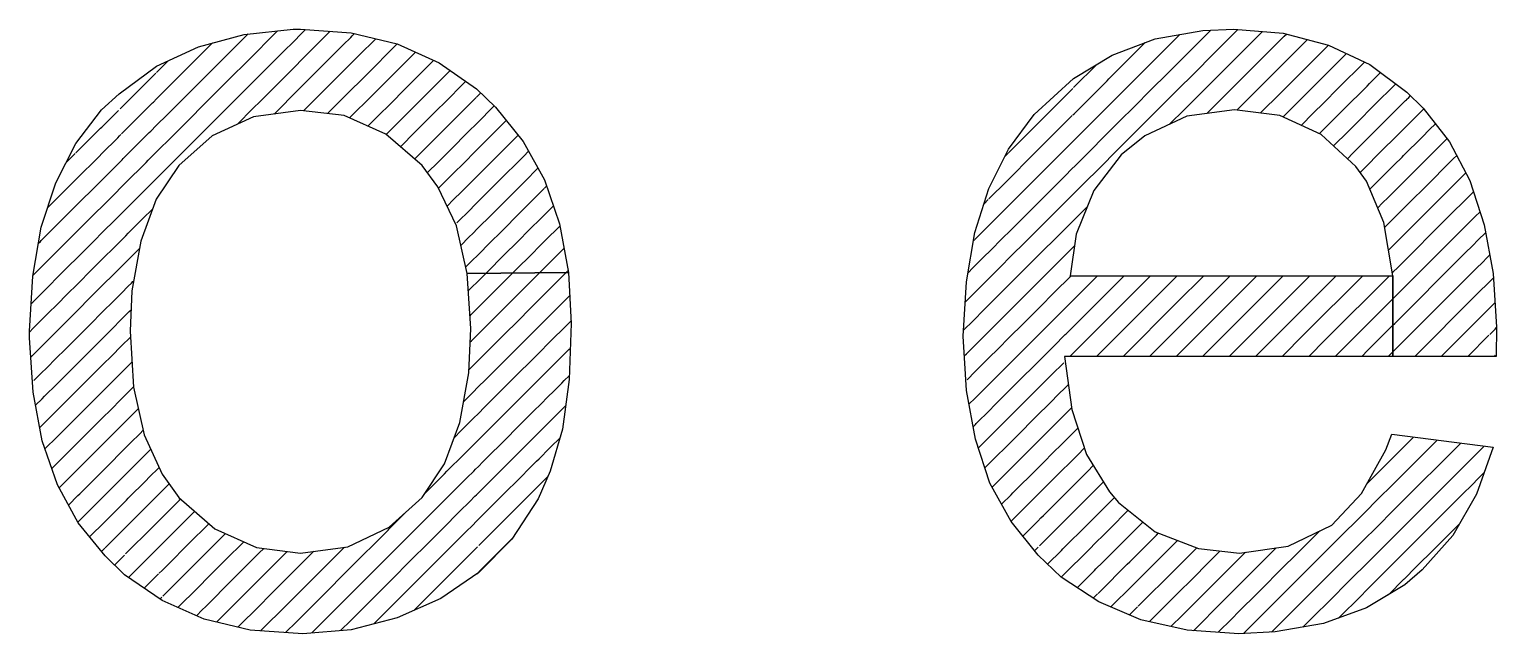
# Model space of a CAD drawing. Header units: metres. Extents: x 0 to 7795, y 0 to 4205.
# Drawn here: x 7300.99 to 7320.55, y 682.16 to 690.22 of the extents above; entities that cross this region are included whole.
import ezdxf

# ---------------------------------------------------------------- set-up
doc = ezdxf.new("R2010")
doc.units = ezdxf.units.M
doc.layers.add('MTH-CARIMBO-TXT1', color=1, linetype='Continuous')

msp = doc.modelspace()

# ---------------------------------------------------------------- linework, layer by layer
at = {"layer": 'MTH-CARIMBO-TXT1', "linetype": 'Continuous'}
for p, q in [((7303.262306, 689.871782), (7303.430376, 690.039853)), ((7303.308673, 689.564597), (7303.827569, 690.083492)), ((7303.827569, 690.083492), (7303.85468, 690.110603)), ((7303.85468, 690.110603), (7303.9033, 690.159224)), ((7303.891329, 689.793699), (7304.297132, 690.199502)), ((7304.369268, 689.918085), (7304.520703, 690.069519)), ((7304.520703, 690.069519), (7304.604244, 690.153061)), ((7304.604244, 690.153061), (7304.667917, 690.216733)), ((7304.604244, 689.799508), (7304.999373, 690.194636)), ((7305.170409, 690.012119), (7305.271516, 690.113226)), ((7305.271516, 690.113226), (7305.291372, 690.133082)), ((7305.291372, 690.133082), (7305.323105, 690.164815)), ((7305.381579, 689.869736), (7305.607334, 690.095491)), ((7315.444644, 689.625358), (7315.862517, 690.043231)), ((7316.075061, 689.902222), (7316.324577, 690.151738)), ((7316.177118, 689.650726), (7316.608844, 690.082452)), ((7316.608844, 690.082452), (7316.660597, 690.134205)), ((7316.660597, 690.134205), (7316.736209, 690.209816)), ((7316.760592, 689.880646), (7317.043562, 690.163617)), ((7317.043562, 690.163617), (7317.096668, 690.216722)), ((7317.046001, 689.812501), (7317.42417, 690.190671)), ((7317.604655, 690.017602), (7317.69825, 690.111198)), ((7317.69825, 690.111198), (7317.715654, 690.128602)), ((7317.715654, 690.128602), (7317.744383, 690.15733)), ((7317.812207, 689.871601), (7318.025146, 690.08454)), ((7303.21779, 689.827267), (7303.262306, 689.871782)), ((7303.927978, 689.476794), (7304.369268, 689.918085)), ((7304.604244, 689.445954), (7305.170409, 690.012119)), ((7305.24032, 689.728477), (7305.381579, 689.869736)), ((7305.471786, 689.606389), (7305.888813, 690.023416)), ((7305.95045, 689.7315), (7306.134497, 689.915547)), ((7315.963991, 689.791152), (7316.075061, 689.902222)), ((7316.526158, 689.646213), (7316.760592, 689.880646)), ((7317.048439, 689.461386), (7317.604655, 690.017602)), ((7317.683205, 689.742599), (7317.812207, 689.871601)), ((7317.90876, 689.6146), (7318.305909, 690.01175)), ((7318.370902, 689.723189), (7318.54591, 689.898198)), ((7302.196891, 689.159921), (7302.674305, 689.637335)), ((7302.683901, 689.646931), (7302.699106, 689.662136)), ((7302.699106, 689.662136), (7302.835426, 689.798456)), ((7302.764277, 689.373754), (7303.21779, 689.827267)), ((7303.665048, 689.567418), (7303.891329, 689.793699)), ((7304.073947, 689.26921), (7304.549793, 689.745056)), ((7304.549793, 689.745056), (7304.604244, 689.799508)), ((7304.644866, 689.133022), (7305.24032, 689.728477)), ((7305.838664, 689.619714), (7305.95045, 689.7315)), ((7306.011175, 689.438671), (7306.377768, 689.805264)), ((7306.473533, 689.547476), (7306.597322, 689.671265)), ((7314.908678, 689.442946), (7315.220253, 689.75452)), ((7315.473803, 689.300964), (7315.884623, 689.711784)), ((7315.884623, 689.711784), (7315.963991, 689.791152)), ((7315.920371, 689.393978), (7316.177118, 689.650726)), ((7316.279175, 689.399229), (7316.526158, 689.646213)), ((7316.860587, 689.627088), (7317.046001, 689.812501)), ((7317.081923, 689.141317), (7317.683205, 689.742599)), ((7318.274447, 689.626734), (7318.370902, 689.723189)), ((7318.43603, 689.434764), (7318.785938, 689.784671)), ((7318.878652, 689.523833), (7319.000079, 689.64526)), ((7303.147879, 689.403802), (7303.308673, 689.564597)), ((7303.355041, 689.257411), (7303.665048, 689.567418)), ((7303.502528, 689.051344), (7303.927978, 689.476794)), ((7304.578882, 689.420592), (7304.604244, 689.445954)), ((7305.209124, 689.343727), (7305.471786, 689.606389)), ((7305.561993, 689.343043), (7305.838664, 689.619714)), ((7306.0719, 689.145843), (7306.400665, 689.474608)), ((7306.400665, 689.474608), (7306.447261, 689.521204)), ((7306.447261, 689.521204), (7306.473533, 689.547476)), ((7306.507571, 689.227961), (7306.806951, 689.527341)), ((7314.914924, 689.095639), (7315.353343, 689.534057)), ((7315.353343, 689.534057), (7315.378636, 689.55935)), ((7315.378636, 689.55935), (7315.444644, 689.625358)), ((7316.443472, 689.209973), (7316.860587, 689.627088)), ((7316.960582, 689.373529), (7317.048439, 689.461386)), ((7317.66816, 689.374001), (7317.90876, 689.6146)), ((7318.005312, 689.3576), (7318.274447, 689.626734)), ((7318.501159, 689.146339), (7318.819312, 689.464493)), ((7318.819312, 689.464493), (7318.85125, 689.496431)), ((7318.85125, 689.496431), (7318.878652, 689.523833)), ((7318.907443, 689.19907), (7319.202988, 689.494615)), ((7302.63073, 689.240207), (7302.641436, 689.250913)), ((7302.641436, 689.250913), (7302.682403, 689.29188)), ((7302.682403, 689.29188), (7302.764277, 689.373754)), ((7302.829448, 689.085371), (7303.147879, 689.403802)), ((7303.077967, 688.980337), (7303.355041, 689.257411)), ((7303.964626, 689.15989), (7304.073947, 689.26921)), ((7304.249551, 689.091261), (7304.578882, 689.420592)), ((7304.961844, 689.096447), (7305.209124, 689.343727)), ((7305.257824, 689.038874), (7305.561993, 689.343043)), ((7305.788515, 689.216011), (7306.011175, 689.438671)), ((7306.541609, 688.908445), (7306.930765, 689.297601)), ((7306.930765, 689.297601), (7306.943991, 689.310827)), ((7306.950599, 689.317436), (7307.006996, 689.373832)), ((7314.385029, 688.919296), (7314.896693, 689.430961)), ((7315.322812, 689.149973), (7315.473803, 689.300964)), ((7315.736905, 689.210513), (7315.920371, 689.393978)), ((7315.87675, 688.996805), (7316.279175, 689.399229)), ((7316.684902, 689.09785), (7316.960582, 689.373529)), ((7317.396624, 689.102465), (7317.66816, 689.374001)), ((7317.698536, 689.050823), (7318.005312, 689.3576)), ((7318.24318, 689.241914), (7318.43603, 689.434764)), ((7318.936234, 688.874308), (7319.331463, 689.269537)), ((7319.331463, 689.269537), (7319.343849, 689.281923)), ((7319.346362, 689.284435), (7319.375466, 689.31354)), ((7319.375466, 689.31354), (7319.39891, 689.336984)), ((7301.953823, 688.916854), (7302.176976, 689.140006)), ((7302.218576, 688.828052), (7302.63073, 689.240207)), ((7302.680905, 688.936828), (7302.829448, 689.085371)), ((7303.401409, 688.950225), (7303.502528, 689.051344)), ((7303.761303, 688.956566), (7303.964626, 689.15989)), ((7305.502338, 688.929834), (7305.6522, 689.079696)), ((7305.6522, 689.079696), (7305.788515, 689.216011)), ((7305.745279, 688.819222), (7306.0719, 689.145843)), ((7306.132625, 688.853014), (7306.331341, 689.051731)), ((7306.331341, 689.051731), (7306.444032, 689.164422)), ((7306.444032, 689.164422), (7306.507571, 689.227961)), ((7306.952229, 688.965511), (7307.186411, 689.199694)), ((7314.868427, 689.049141), (7314.890631, 689.071346)), ((7314.898249, 689.078963), (7314.914924, 689.095639)), ((7314.921171, 688.748332), (7315.264954, 689.092116)), ((7315.264954, 689.092116), (7315.322812, 689.149973)), ((7315.502962, 688.976569), (7315.736905, 689.210513)), ((7316.192274, 688.958775), (7316.381231, 689.147732)), ((7316.381231, 689.147732), (7316.443472, 689.209973)), ((7317.940785, 688.939519), (7318.101865, 689.100599)), ((7318.101865, 689.100599), (7318.24318, 689.241914)), ((7318.211913, 688.857094), (7318.501159, 689.146339)), ((7318.566287, 688.857914), (7318.763014, 689.054641)), ((7318.763014, 689.054641), (7318.840749, 689.132376)), ((7318.840749, 689.132376), (7318.907443, 689.19907)), ((7319.464555, 689.049076), (7319.571653, 689.156173)), ((7301.609181, 688.572212), (7301.9382, 688.90123)), ((7301.9382, 688.90123), (7301.953823, 688.916854)), ((7302.587155, 688.843078), (7302.606579, 688.862502)), ((7302.606579, 688.862502), (7302.680905, 688.936828)), ((7302.894619, 688.796989), (7303.077967, 688.980337)), ((7303.008055, 688.556872), (7303.401409, 688.950225)), ((7306.440804, 688.80764), (7306.541609, 688.908445)), ((7306.575647, 688.588929), (7306.869865, 688.883148)), ((7306.869865, 688.883148), (7306.924789, 688.938071)), ((7306.924789, 688.938071), (7306.938941, 688.952224)), ((7306.938941, 688.952224), (7306.952229, 688.965511)), ((7307.192154, 688.851883), (7307.215644, 688.875373)), ((7307.215644, 688.875373), (7307.346063, 689.005793)), ((7314.040252, 688.57452), (7314.373535, 688.907802)), ((7314.373535, 688.907802), (7314.385029, 688.919296)), ((7314.388146, 688.56886), (7314.868427, 689.049141)), ((7315.266987, 688.740595), (7315.502962, 688.976569)), ((7315.589187, 688.709242), (7315.87675, 688.996805)), ((7318.198418, 688.843598), (7318.211913, 688.857094)), ((7318.373368, 688.664995), (7318.566287, 688.857914)), ((7318.830247, 688.768321), (7318.936234, 688.874308)), ((7319.255965, 688.840485), (7319.314678, 688.899198)), ((7319.314678, 688.899198), (7319.326588, 688.911108)), ((7319.326588, 688.911108), (7319.464555, 689.049076)), ((7319.553644, 688.784611), (7319.651866, 688.882833)), ((7319.651866, 688.882833), (7319.730089, 688.961056)), ((7301.956468, 688.565945), (7302.165927, 688.775404)), ((7302.165927, 688.775404), (7302.190242, 688.799718)), ((7302.190242, 688.799718), (7302.209313, 688.81879)), ((7302.24026, 688.496184), (7302.587155, 688.843078)), ((7302.679407, 688.581777), (7302.894619, 688.796989)), ((7305.935205, 688.655594), (7306.132625, 688.853014)), ((7306.262017, 688.628853), (7306.440804, 688.80764)), ((7306.953858, 688.613587), (7307.192154, 688.851883)), ((7307.22846, 688.534636), (7307.503555, 688.809731)), ((7314.391263, 688.218424), (7314.840161, 688.667322)), ((7314.840161, 688.667322), (7314.878846, 688.706007)), ((7314.878846, 688.706007), (7314.892118, 688.719279)), ((7314.892118, 688.719279), (7314.921171, 688.748332)), ((7315.176566, 688.650174), (7315.266987, 688.740595)), ((7315.532121, 688.652175), (7315.589187, 688.709242)), ((7318.183035, 688.828215), (7318.198418, 688.843598)), ((7318.706716, 688.64479), (7318.830247, 688.768321)), ((7318.965025, 688.549546), (7319.255965, 688.840485)), ((7319.306814, 688.537781), (7319.553644, 688.784611)), ((7319.732079, 688.609492), (7319.885388, 688.762802)), ((7301.475609, 688.438639), (7301.601257, 688.564287)), ((7301.611258, 688.220735), (7301.916834, 688.526311)), ((7301.916834, 688.526311), (7301.956468, 688.565945)), ((7302.19431, 688.450234), (7302.225239, 688.481162)), ((7302.225239, 688.481162), (7302.24026, 688.496184)), ((7302.54358, 688.44595), (7302.571721, 688.474091)), ((7302.571721, 688.474091), (7302.679407, 688.581777)), ((7302.677909, 688.226725), (7302.95979, 688.508607)), ((7302.95979, 688.508607), (7303.008055, 688.556872)), ((7306.12513, 688.491966), (7306.193349, 688.560185)), ((7306.193349, 688.560185), (7306.262017, 688.628853)), ((7306.437575, 688.450858), (7306.575647, 688.588929)), ((7306.609684, 688.269414), (7306.808966, 688.468695)), ((7306.808966, 688.468695), (7306.905586, 688.565315)), ((7306.905586, 688.565315), (7306.930483, 688.590212)), ((7306.930483, 688.590212), (7306.953858, 688.613587)), ((7306.955487, 688.261663), (7307.178912, 688.485088)), ((7307.178912, 688.485088), (7307.22846, 688.534636)), ((7307.241277, 688.193899), (7307.564247, 688.516869)), ((7307.564247, 688.516869), (7307.578445, 688.531067)), ((7307.578445, 688.531067), (7307.64262, 688.595243)), ((7313.991832, 688.5261), (7314.037076, 688.571344)), ((7314.04289, 688.223605), (7314.352404, 688.533118)), ((7314.352404, 688.533118), (7314.388146, 688.56886)), ((7314.927417, 688.401025), (7315.176566, 688.650174)), ((7315.211163, 688.331218), (7315.532121, 688.652175)), ((7318.557572, 688.495646), (7318.631415, 688.569489)), ((7318.631415, 688.569489), (7318.706716, 688.64479)), ((7318.819745, 688.404266), (7318.965025, 688.549546)), ((7319.180467, 688.411433), (7319.285507, 688.516474)), ((7319.285507, 688.516474), (7319.306814, 688.537781)), ((7319.28704, 688.164454), (7319.642733, 688.520146)), ((7319.642733, 688.520146), (7319.732079, 688.609492)), ((7319.812291, 688.336152), (7319.968599, 688.492459)), ((7319.968599, 688.492459), (7320.014077, 688.537937)), ((7301.959113, 688.215037), (7302.154879, 688.410802)), ((7302.154879, 688.410802), (7302.19431, 688.450234)), ((7302.261945, 688.164315), (7302.54358, 688.44595)), ((7306.296207, 688.30949), (7306.437575, 688.450858)), ((7306.443359, 688.103088), (7306.609684, 688.269414)), ((7307.5928, 688.191869), (7307.768181, 688.36725)), ((7314.39438, 687.867987), (7314.811894, 688.285502)), ((7314.811894, 688.285502), (7314.867061, 688.340669)), ((7314.867061, 688.340669), (7314.885987, 688.359594)), ((7314.885987, 688.359594), (7314.927417, 688.401025)), ((7315.088178, 688.208232), (7315.211163, 688.331218)), ((7318.728509, 688.313029), (7318.819745, 688.404266)), ((7318.993816, 688.224783), (7319.180467, 688.411433)), ((7319.731821, 688.255682), (7319.812291, 688.336152)), ((7320.031571, 688.201877), (7320.135295, 688.305602)), ((7301.34074, 687.950217), (7301.581001, 688.190478)), ((7301.581001, 688.190478), (7301.611258, 688.220735)), ((7301.613335, 687.869258), (7301.895469, 688.151392)), ((7301.895469, 688.151392), (7301.959113, 688.215037)), ((7302.14383, 688.0462), (7302.198379, 688.100749)), ((7302.198379, 688.100749), (7302.241165, 688.143535)), ((7302.241165, 688.143535), (7302.261945, 688.164315)), ((7302.500004, 688.048821), (7302.536864, 688.08568)), ((7302.536864, 688.08568), (7302.677909, 688.226725)), ((7306.748067, 688.054243), (7306.886384, 688.192559)), ((7306.886384, 688.192559), (7306.922025, 688.228201)), ((7306.922025, 688.228201), (7306.955487, 688.261663)), ((7306.957117, 687.909739), (7307.16567, 688.118293)), ((7307.16567, 688.118293), (7307.241277, 688.193899)), ((7307.254093, 687.853162), (7307.553999, 688.153068)), ((7307.553999, 688.153068), (7307.5928, 688.191869)), ((7307.607154, 687.85267), (7307.851849, 688.097365)), ((7307.856161, 688.101677), (7307.88279, 688.128306)), ((7313.778945, 687.95966), (7314.016353, 688.197067)), ((7314.016353, 688.197067), (7314.04289, 688.223605)), ((7314.045529, 687.87269), (7314.331273, 688.158434)), ((7314.331273, 688.158434), (7314.391263, 688.218424)), ((7314.933664, 688.053718), (7315.088178, 688.208232)), ((7318.858527, 688.089494), (7318.993816, 688.224783)), ((7319.104968, 687.982382), (7319.256336, 688.133749)), ((7319.256336, 688.133749), (7319.28704, 688.164454)), ((7319.267267, 687.791127), (7319.731821, 688.255682)), ((7319.892504, 688.062811), (7320.031571, 688.201877)), ((7301.229117, 687.838594), (7301.327138, 687.936615)), ((7301.327138, 687.936615), (7301.34074, 687.950217)), ((7301.961758, 687.864128), (7302.14383, 688.0462)), ((7302.283629, 687.832446), (7302.500004, 688.048821)), ((7306.556634, 687.862809), (7306.643722, 687.949898)), ((7306.643722, 687.949898), (7306.748067, 688.054243)), ((7306.913567, 687.866189), (7306.957117, 687.909739)), ((7313.713537, 687.894251), (7313.770482, 687.951197)), ((7314.397497, 687.517551), (7314.783628, 687.903682)), ((7314.783628, 687.903682), (7314.855276, 687.97533)), ((7314.855276, 687.97533), (7314.879856, 687.99991)), ((7314.879856, 687.99991), (7314.933664, 688.053718)), ((7318.96291, 687.840324), (7319.022607, 687.900021)), ((7319.022607, 687.900021), (7319.104968, 687.982382)), ((7319.247493, 687.4178), (7319.82091, 687.991217)), ((7319.82091, 687.991217), (7319.892504, 688.062811)), ((7319.972717, 687.78947), (7320.094543, 687.911296)), ((7320.094543, 687.911296), (7320.214253, 688.031006)), ((7320.214253, 688.031006), (7320.237588, 688.054341)), ((7301.342697, 687.598621), (7301.560746, 687.816669)), ((7301.560746, 687.816669), (7301.613335, 687.869258)), ((7301.615411, 687.517781), (7301.874103, 687.776473)), ((7301.874103, 687.776473), (7301.961758, 687.864128)), ((7301.964404, 687.51322), (7302.132782, 687.681598)), ((7302.132782, 687.681598), (7302.202447, 687.751264)), ((7302.202447, 687.751264), (7302.257091, 687.805907)), ((7302.257091, 687.805907), (7302.283629, 687.832446)), ((7302.456429, 687.651692), (7302.502007, 687.69727)), ((7302.502007, 687.69727), (7302.6288, 687.824063)), ((7306.687168, 687.63979), (7306.867181, 687.819803)), ((7306.867181, 687.819803), (7306.913567, 687.866189)), ((7306.958746, 687.557815), (7307.152429, 687.751498)), ((7307.152429, 687.751498), (7307.254093, 687.853162)), ((7307.266909, 687.512425), (7307.543751, 687.789267)), ((7307.543751, 687.789267), (7307.607154, 687.85267)), ((7307.621509, 687.513472), (7307.844879, 687.736842)), ((7307.844879, 687.736842), (7307.862832, 687.754794)), ((7307.862832, 687.754794), (7307.973704, 687.865666)), ((7313.780285, 687.607446), (7313.995629, 687.82279)), ((7313.995629, 687.82279), (7314.045529, 687.87269)), ((7314.048167, 687.521775), (7314.310142, 687.78375)), ((7314.310142, 687.78375), (7314.39438, 687.867987)), ((7314.873725, 687.640226), (7314.93991, 687.706411)), ((7314.93991, 687.706411), (7314.999789, 687.76629)), ((7314.999789, 687.76629), (7315.091414, 687.857915)), ((7319.05606, 687.57992), (7319.227165, 687.751025)), ((7319.227165, 687.751025), (7319.267267, 687.791127)), ((7319.227719, 687.044473), (7319.909999, 687.726752)), ((7319.909999, 687.726752), (7319.972717, 687.78947)), ((7320.157515, 687.620715), (7320.260283, 687.723483)), ((7320.260283, 687.723483), (7320.325134, 687.788334)), ((7301.146205, 687.402128), (7301.307721, 687.563644)), ((7301.307721, 687.563644), (7301.342697, 687.598621)), ((7301.54049, 687.44286), (7301.615411, 687.517781)), ((7301.852737, 687.401553), (7301.964404, 687.51322)), ((7302.273016, 687.46828), (7302.305314, 687.500577)), ((7302.305314, 687.500577), (7302.456429, 687.651692)), ((7306.847978, 687.447047), (7306.905108, 687.504178)), ((7306.905108, 687.504178), (7306.958746, 687.557815)), ((7307.139187, 687.384703), (7307.266909, 687.512425)), ((7307.533503, 687.425466), (7307.621509, 687.513472)), ((7307.869502, 687.407911), (7308.054387, 687.592796)), ((7313.591888, 687.419049), (7313.75047, 687.577631)), ((7313.75047, 687.577631), (7313.780285, 687.607446)), ((7313.974906, 687.448514), (7314.048167, 687.521775)), ((7314.289012, 687.409066), (7314.397497, 687.517551)), ((7314.400613, 687.167114), (7314.755362, 687.521863)), ((7314.755362, 687.521863), (7314.843491, 687.609992)), ((7314.843491, 687.609992), (7314.873725, 687.640226)), ((7319.999088, 687.462288), (7320.05293, 687.51613)), ((7320.05293, 687.51613), (7320.157515, 687.620715)), ((7320.306314, 687.41596), (7320.39258, 687.502226)), ((7301.107733, 687.363656), (7301.136156, 687.392079)), ((7301.136156, 687.392079), (7301.146205, 687.402128)), ((7301.344654, 687.247024), (7301.54049, 687.44286)), ((7301.617488, 687.166305), (7301.852737, 687.401553)), ((7301.967049, 687.162312), (7302.121733, 687.316996)), ((7302.121733, 687.316996), (7302.206516, 687.401779)), ((7302.206516, 687.401779), (7302.273016, 687.46828)), ((7302.412854, 687.254564), (7302.457474, 687.299183)), ((7306.739324, 687.338393), (7306.847978, 687.447047)), ((7306.960375, 687.205891), (7307.139187, 687.384703)), ((7307.279726, 687.171688), (7307.533503, 687.425466)), ((7307.635864, 687.174273), (7307.83791, 687.376319)), ((7307.83791, 687.376319), (7307.869502, 687.407911)), ((7308.060979, 687.245835), (7308.116034, 687.300889)), ((7313.573096, 687.400257), (7313.586573, 687.413734)), ((7313.781624, 687.255231), (7313.974906, 687.448514)), ((7314.050806, 687.17086), (7314.289012, 687.409066)), ((7314.867594, 687.280541), (7314.921191, 687.334139)), ((7319.107023, 687.27733), (7319.197994, 687.368301)), ((7319.197994, 687.368301), (7319.247493, 687.4178)), ((7319.207946, 686.671146), (7319.999088, 687.462288)), ((7320.133143, 687.242789), (7320.220487, 687.330133)), ((7320.220487, 687.330133), (7320.306314, 687.41596)), ((7301.148046, 687.050416), (7301.288304, 687.190674)), ((7301.288304, 687.190674), (7301.344654, 687.247024)), ((7301.520234, 687.069051), (7301.617488, 687.166305)), ((7301.831371, 687.026634), (7301.967049, 687.162312)), ((7302.210584, 687.052294), (7302.288942, 687.130652)), ((7302.288942, 687.130652), (7302.326999, 687.168708)), ((7302.326999, 687.168708), (7302.412854, 687.254564)), ((7306.828776, 687.074292), (7306.89665, 687.142166)), ((7306.89665, 687.142166), (7306.960375, 687.205891)), ((7307.125945, 687.017908), (7307.279726, 687.171688)), ((7307.523255, 687.061664), (7307.635864, 687.174273)), ((7307.876173, 687.061029), (7308.040245, 687.225101)), ((7308.040245, 687.225101), (7308.060979, 687.245835)), ((7313.592843, 687.066451), (7313.730457, 687.204065)), ((7313.730457, 687.204065), (7313.781624, 687.255231)), ((7313.954183, 687.074237), (7314.050806, 687.17086)), ((7314.267881, 687.034382), (7314.400613, 687.167114)), ((7314.40373, 686.816678), (7314.727095, 687.140043)), ((7314.727095, 687.140043), (7314.831706, 687.244653)), ((7314.831706, 687.244653), (7314.867594, 687.280541)), ((7319.188172, 686.297819), (7320.088176, 687.197823)), ((7320.088176, 687.197823), (7320.133143, 687.242789)), ((7320.283458, 687.039552), (7320.352344, 687.108437)), ((7320.352344, 687.108437), (7320.421582, 687.177675)), ((7320.421582, 687.177675), (7320.4564, 687.212493)), ((7301.035085, 686.937455), (7301.118541, 687.020911)), ((7301.118541, 687.020911), (7301.148046, 687.050416)), ((7301.346611, 686.895428), (7301.520234, 687.069051)), ((7301.619565, 686.814828), (7301.831371, 687.026634)), ((7301.969694, 686.811403), (7302.110685, 686.952394)), ((7302.110685, 686.952394), (7302.210584, 687.052294)), ((7306.803915, 687.049431), (7306.828776, 687.074292)), ((7306.962004, 686.853967), (7307.125945, 687.017908)), ((7307.292542, 686.830951), (7307.523255, 687.061664)), ((7307.650219, 686.835074), (7307.83094, 687.015795)), ((7307.83094, 687.015795), (7307.876173, 687.061029)), ((7308.065731, 686.897033), (7308.170955, 687.002257)), ((7313.500448, 686.974056), (7313.56671, 687.040318)), ((7313.56671, 687.040318), (7313.592843, 687.066451)), ((7313.710445, 686.830499), (7313.782963, 686.903017)), ((7313.782963, 686.903017), (7313.954183, 687.074237)), ((7314.053444, 686.819945), (7314.267881, 687.034382)), ((7314.819921, 686.879315), (7314.860733, 686.920127)), ((7314.860733, 686.920127), (7314.871875, 686.931269)), ((7315.154717, 686.860558), (7315.227976, 686.933816)), ((7315.43756, 686.789847), (7315.581529, 686.933816)), ((7315.720403, 686.719137), (7315.935082, 686.933816)), ((7316.003245, 686.648426), (7316.288636, 686.933816)), ((7316.286088, 686.577715), (7316.642189, 686.933816)), ((7316.568931, 686.507005), (7316.995743, 686.933816)), ((7316.851774, 686.436294), (7317.349296, 686.933816)), ((7317.134616, 686.365583), (7317.702849, 686.933816)), ((7317.417459, 686.294873), (7318.056403, 686.933816)), ((7317.700302, 686.224162), (7318.409956, 686.933816)), ((7317.983144, 686.153451), (7318.76351, 686.933816)), ((7318.265987, 686.082741), (7319.117063, 686.933816)), ((7319.157985, 686.974739), (7319.168823, 686.985576)), ((7319.168398, 685.924492), (7320.177265, 686.933358)), ((7319.168823, 686.985576), (7319.227719, 687.044473)), ((7320.177265, 686.933358), (7320.213355, 686.969449)), ((7320.213355, 686.969449), (7320.283458, 687.039552)), ((7320.450585, 686.853124), (7320.504083, 686.906623)), ((7301.149887, 686.698704), (7301.268886, 686.817703)), ((7301.268886, 686.817703), (7301.346611, 686.895428)), ((7301.499979, 686.695242), (7301.619565, 686.814828)), ((7301.810005, 686.651715), (7301.969694, 686.811403)), ((7302.214653, 686.702809), (7302.304868, 686.793024)), ((7302.304868, 686.793024), (7302.348683, 686.83684)), ((7302.348683, 686.83684), (7302.369279, 686.857435)), ((7302.369279, 686.857435), (7302.379982, 686.868139)), ((7306.839656, 686.731618), (7306.888192, 686.780154)), ((7306.888192, 686.780154), (7306.962004, 686.853967)), ((7307.112704, 686.651112), (7307.292542, 686.830951)), ((7307.513007, 686.697863), (7307.650219, 686.835074)), ((7307.82397, 686.655272), (7307.882844, 686.714146)), ((7307.882844, 686.714146), (7308.026103, 686.857405)), ((7308.026103, 686.857405), (7308.065731, 686.897033)), ((7313.546848, 686.666902), (7313.593799, 686.713853)), ((7313.593799, 686.713853), (7313.710445, 686.830499)), ((7313.933459, 686.69996), (7314.053444, 686.819945)), ((7314.24675, 686.659698), (7314.40373, 686.816678)), ((7314.406847, 686.466242), (7314.698829, 686.758223)), ((7314.698829, 686.758223), (7314.819921, 686.879315)), ((7314.807964, 686.160251), (7315.43756, 686.789847)), ((7314.834349, 686.540189), (7315.154717, 686.860558)), ((7314.859284, 685.858018), (7315.720403, 686.719137)), ((7320.293568, 686.696108), (7320.34643, 686.74897)), ((7320.34643, 686.74897), (7320.398375, 686.800915)), ((7320.398375, 686.800915), (7320.450585, 686.853124)), ((7301.013326, 686.562142), (7301.034847, 686.583663)), ((7301.034847, 686.583663), (7301.100926, 686.649743)), ((7301.100926, 686.649743), (7301.149887, 686.698704)), ((7301.249469, 686.444733), (7301.348568, 686.543831)), ((7301.348568, 686.543831), (7301.499979, 686.695242)), ((7301.621641, 686.463351), (7301.810005, 686.651715)), ((7301.972339, 686.460495), (7302.099636, 686.587792)), ((7302.099636, 686.587792), (7302.214653, 686.702809)), ((7306.963634, 686.502043), (7307.112704, 686.651112)), ((7307.305358, 686.490214), (7307.513007, 686.697863)), ((7307.664574, 686.495876), (7307.82397, 686.655272)), ((7308.011961, 686.48971), (7308.070483, 686.548232)), ((7308.070483, 686.548232), (7308.161983, 686.639732)), ((7308.161983, 686.639732), (7308.176993, 686.654742)), ((7308.176993, 686.654742), (7308.192256, 686.670004)), ((7313.462966, 686.58302), (7313.479582, 686.599636)), ((7313.479582, 686.599636), (7313.546848, 686.666902)), ((7313.690432, 686.456933), (7313.784302, 686.550803)), ((7313.784302, 686.550803), (7313.933459, 686.69996)), ((7314.056083, 686.46903), (7314.24675, 686.659698)), ((7314.670563, 686.376403), (7314.808135, 686.513976)), ((7314.808135, 686.513976), (7314.834349, 686.540189)), ((7315.212837, 685.858018), (7316.003245, 686.648426)), ((7315.566391, 685.858018), (7316.286088, 686.577715)), ((7318.54883, 686.01203), (7319.164878, 686.628078)), ((7319.164878, 686.628078), (7319.207946, 686.671146)), ((7319.455478, 685.858018), (7320.266354, 686.668894)), ((7320.266354, 686.668894), (7320.293568, 686.696108)), ((7320.444405, 686.493392), (7320.479587, 686.528573)), ((7320.479587, 686.528573), (7320.515637, 686.564624)), ((7320.515637, 686.564624), (7320.526423, 686.575409)), ((7301.083312, 686.278575), (7301.151729, 686.346992)), ((7301.151729, 686.346992), (7301.249469, 686.444733)), ((7301.350525, 686.192235), (7301.479723, 686.321433)), ((7301.479723, 686.321433), (7301.621641, 686.463351)), ((7301.788639, 686.276796), (7301.972339, 686.460495)), ((7302.088587, 686.22319), (7302.218721, 686.353324)), ((7302.218721, 686.353324), (7302.320794, 686.455397)), ((7302.320794, 686.455397), (7302.345006, 686.479609)), ((7306.863226, 686.401635), (7306.879734, 686.418143)), ((7306.879734, 686.418143), (7306.963634, 686.502043)), ((7307.099462, 686.284317), (7307.305358, 686.490214)), ((7307.318174, 686.149477), (7307.502759, 686.334062)), ((7307.502759, 686.334062), (7307.664574, 686.495876)), ((7307.817001, 686.294749), (7307.889515, 686.367264)), ((7307.889515, 686.367264), (7308.011961, 686.48971)), ((7308.178835, 686.30303), (7308.21067, 686.334865)), ((7313.526985, 686.293486), (7313.594755, 686.361255)), ((7313.594755, 686.361255), (7313.690432, 686.456933)), ((7313.785641, 686.198589), (7313.912736, 686.325683)), ((7313.912736, 686.325683), (7314.056083, 686.46903)), ((7314.225619, 686.285013), (7314.406847, 686.466242)), ((7314.409964, 686.115805), (7314.670563, 686.376403)), ((7315.919944, 685.858018), (7316.568931, 686.507005)), ((7316.273498, 685.858018), (7316.851774, 686.436294)), ((7316.627051, 685.858018), (7317.134616, 686.365583)), ((7319.809031, 685.858018), (7320.355442, 686.404429)), ((7320.355442, 686.404429), (7320.373781, 686.422767)), ((7320.373781, 686.422767), (7320.409402, 686.458389)), ((7320.409402, 686.458389), (7320.444405, 686.493392)), ((7300.992928, 686.188191), (7301.036546, 686.23181)), ((7301.036546, 686.23181), (7301.083312, 686.278575)), ((7301.230052, 686.071762), (7301.350525, 686.192235)), ((7301.623718, 686.111874), (7301.788639, 686.276796)), ((7301.974984, 686.109587), (7302.088587, 686.22319)), ((7306.880705, 686.06556), (7306.965263, 686.150119)), ((7306.965263, 686.150119), (7307.099462, 686.284317)), ((7307.08622, 685.917522), (7307.318174, 686.149477)), ((7307.492512, 685.97026), (7307.678928, 686.156677)), ((7307.678928, 686.156677), (7307.817001, 686.294749)), ((7307.896186, 686.020381), (7307.997819, 686.122014)), ((7307.997819, 686.122014), (7308.075235, 686.199431)), ((7308.075235, 686.199431), (7308.147526, 686.271721)), ((7308.147526, 686.271721), (7308.178835, 686.30303)), ((7313.439655, 686.206156), (7313.479582, 686.246082)), ((7313.479582, 686.246082), (7313.526985, 686.293486)), ((7313.67042, 686.083367), (7313.785641, 686.198589)), ((7313.892013, 685.951407), (7314.058721, 686.118115)), ((7314.058721, 686.118115), (7314.225619, 686.285013)), ((7314.642296, 685.994584), (7314.79635, 686.148638)), ((7314.79635, 686.148638), (7314.807964, 686.160251)), ((7316.980604, 685.858018), (7317.417459, 686.294873)), ((7317.334158, 685.858018), (7317.700302, 686.224162)), ((7317.687711, 685.858018), (7317.983144, 686.153451)), ((7318.831673, 685.941319), (7319.164878, 686.274524)), ((7319.164878, 686.274524), (7319.188172, 686.297819)), ((7320.162585, 685.858018), (7320.444531, 686.139964)), ((7320.453994, 686.149427), (7320.472374, 686.167807)), ((7320.472374, 686.167807), (7320.490436, 686.185869)), ((7320.490436, 686.185869), (7320.508589, 686.204022)), ((7320.508589, 686.204022), (7320.527191, 686.222624)), ((7320.527191, 686.222624), (7320.5469, 686.242333)), ((7301.065697, 685.907407), (7301.15357, 685.99528)), ((7301.15357, 685.99528), (7301.230052, 686.071762)), ((7301.352482, 685.840638), (7301.459467, 685.947624)), ((7301.459467, 685.947624), (7301.623718, 686.111874)), ((7301.767274, 685.901877), (7301.974984, 686.109587)), ((7302.077539, 685.858589), (7302.22279, 686.003839)), ((7302.22279, 686.003839), (7302.331231, 686.112281)), ((7306.866237, 686.051092), (7306.880705, 686.06556)), ((7307.330991, 685.80874), (7307.492512, 685.97026)), ((7307.693283, 685.817479), (7307.810031, 685.934226)), ((7307.810031, 685.934226), (7307.896186, 686.020381)), ((7308.133068, 685.90371), (7308.180676, 685.951318)), ((7308.180676, 685.951318), (7308.199506, 685.970148)), ((7313.507123, 685.92007), (7313.59571, 686.008658)), ((7313.59571, 686.008658), (7313.67042, 686.083367)), ((7313.786981, 685.846375), (7313.892013, 685.951407)), ((7314.204489, 685.910329), (7314.409964, 686.115805)), ((7314.413081, 685.765369), (7314.642296, 685.994584)), ((7318.041264, 685.858018), (7318.265987, 686.082741)), ((7318.394818, 685.858018), (7318.54883, 686.01203)), ((7318.748371, 685.858018), (7318.831673, 685.941319)), ((7319.114515, 685.870608), (7319.164878, 685.920971)), ((7301.006841, 685.848551), (7301.038246, 685.879956)), ((7301.038246, 685.879956), (7301.065697, 685.907407)), ((7301.210635, 685.698792), (7301.352482, 685.840638)), ((7301.439212, 685.573815), (7301.625795, 685.760398)), ((7301.625795, 685.760398), (7301.767274, 685.901877)), ((7301.745908, 685.526957), (7301.977629, 685.758678)), ((7301.977629, 685.758678), (7302.077539, 685.858589)), ((7302.226858, 685.654354), (7302.322912, 685.750408)), ((7302.322912, 685.750408), (7302.357657, 685.785154)), ((7306.891704, 685.723006), (7306.966892, 685.798194)), ((7306.966892, 685.798194), (7307.08622, 685.917522)), ((7307.072978, 685.550727), (7307.330991, 685.80874)), ((7307.482264, 685.606459), (7307.693283, 685.817479)), ((7307.902857, 685.673499), (7307.983677, 685.754318)), ((7307.983677, 685.754318), (7308.079987, 685.850629)), ((7308.079987, 685.850629), (7308.133068, 685.90371)), ((7313.451024, 685.863972), (7313.479582, 685.892529)), ((7313.479582, 685.892529), (7313.507123, 685.92007)), ((7313.650408, 685.709802), (7313.786981, 685.846375)), ((7313.871289, 685.57713), (7314.06136, 685.7672)), ((7314.06136, 685.7672), (7314.204489, 685.910329)), ((7314.183358, 685.535645), (7314.413081, 685.765369)), ((7314.61403, 685.612764), (7314.775941, 685.774675)), ((7319.101925, 685.858018), (7319.114515, 685.870608)), ((7320.516138, 685.858018), (7320.53362, 685.8755)), ((7301.048082, 685.536239), (7301.155412, 685.643568)), ((7301.155412, 685.643568), (7301.210635, 685.698792)), ((7301.354439, 685.489042), (7301.439212, 685.573815)), ((7302.06649, 685.493987), (7302.226858, 685.654354)), ((7306.847381, 685.678683), (7306.891704, 685.723006)), ((7306.968522, 685.44627), (7307.072978, 685.550727)), ((7307.343807, 685.468002), (7307.482264, 685.606459)), ((7307.707638, 685.47828), (7307.803061, 685.573703)), ((7307.803061, 685.573703), (7307.902857, 685.673499)), ((7308.08474, 685.501828), (7308.118611, 685.535699)), ((7308.118611, 685.535699), (7308.182518, 685.599606)), ((7313.48726, 685.546654), (7313.596666, 685.65606)), ((7313.596666, 685.65606), (7313.650408, 685.709802)), ((7313.78832, 685.494161), (7313.871289, 685.57713)), ((7314.063998, 685.416285), (7314.183358, 685.535645)), ((7314.416198, 685.414932), (7314.61403, 685.612764)), ((7301.191218, 685.325821), (7301.354439, 685.489042)), ((7301.418956, 685.200006), (7301.627871, 685.408921)), ((7301.627871, 685.408921), (7301.745908, 685.526957)), ((7301.724542, 685.152038), (7301.980274, 685.40777)), ((7301.980274, 685.40777), (7302.06649, 685.493987)), ((7302.230927, 685.30487), (7302.314593, 685.388536)), ((7302.314593, 685.388536), (7302.37767, 685.451613)), ((7306.775765, 685.253514), (7306.860761, 685.33851)), ((7306.860761, 685.33851), (7306.902704, 685.380452)), ((7306.902704, 685.380452), (7306.968522, 685.44627)), ((7307.059737, 685.183932), (7307.343807, 685.468002)), ((7307.472016, 685.242658), (7307.707638, 685.47828)), ((7307.909527, 685.326616), (7307.969534, 685.386623)), ((7307.969534, 685.386623), (7308.08474, 685.501828)), ((7313.597621, 685.303462), (7313.630395, 685.336236)), ((7313.630395, 685.336236), (7313.78832, 685.494161)), ((7313.850566, 685.202853), (7314.063998, 685.416285)), ((7314.162227, 685.160961), (7314.416198, 685.414932)), ((7314.585764, 685.230944), (7314.72199, 685.367171)), ((7314.72199, 685.367171), (7314.78039, 685.425571)), ((7314.78039, 685.425571), (7314.838237, 685.483417)), ((7301.072448, 685.207051), (7301.157253, 685.291856)), ((7301.157253, 685.291856), (7301.191218, 685.325821)), ((7301.356396, 685.137445), (7301.418956, 685.200006)), ((7301.629948, 685.057444), (7301.724542, 685.152038)), ((7302.055442, 685.129385), (7302.230927, 685.30487)), ((7302.360445, 685.080834), (7302.419116, 685.139506)), ((7302.419116, 685.139506), (7302.441661, 685.162051)), ((7306.970151, 685.094346), (7307.059737, 685.183932)), ((7307.356623, 685.127265), (7307.472016, 685.242658)), ((7307.461768, 684.878856), (7307.721993, 685.139081)), ((7307.721993, 685.139081), (7307.796092, 685.21318)), ((7307.796092, 685.21318), (7307.909527, 685.326616)), ((7307.955392, 685.018927), (7308.089492, 685.153027)), ((7308.089492, 685.153027), (7308.104153, 685.167688)), ((7308.104153, 685.167688), (7308.135172, 685.198707)), ((7313.513271, 685.219112), (7313.597621, 685.303462)), ((7313.610383, 684.96267), (7313.789659, 685.141946)), ((7313.789659, 685.141946), (7313.850566, 685.202853)), ((7314.066637, 685.06537), (7314.162227, 685.160961)), ((7314.419315, 685.064496), (7314.585764, 685.230944)), ((7314.774923, 685.06655), (7314.880794, 685.172421)), ((7301.159095, 684.940144), (7301.171801, 684.95285)), ((7301.171801, 684.95285), (7301.356396, 685.137445)), ((7301.3987, 684.826197), (7301.629948, 685.057444)), ((7301.703176, 684.777119), (7301.982919, 685.056862)), ((7301.982919, 685.056862), (7302.055442, 685.129385)), ((7302.044393, 684.764783), (7302.234995, 684.955385)), ((7302.234995, 684.955385), (7302.306274, 685.026664)), ((7302.306274, 685.026664), (7302.360445, 685.080834)), ((7306.740178, 684.864373), (7306.877732, 685.001927)), ((7306.877732, 685.001927), (7306.913703, 685.037898)), ((7306.913703, 685.037898), (7306.970151, 685.094346)), ((7307.046495, 684.817137), (7307.356623, 685.127265)), ((7307.789122, 684.852657), (7307.916198, 684.979733)), ((7307.916198, 684.979733), (7307.955392, 685.018927)), ((7313.568192, 684.920479), (7313.598577, 684.950864)), ((7313.598577, 684.950864), (7313.610383, 684.96267)), ((7313.829842, 684.828576), (7314.066637, 685.06537)), ((7314.141096, 684.786277), (7314.419315, 685.064496)), ((7314.557497, 684.849125), (7314.668039, 684.959666)), ((7314.668039, 684.959666), (7314.774923, 685.06655)), ((7301.127369, 684.908418), (7301.159095, 684.940144)), ((7301.196769, 684.624265), (7301.358353, 684.785849)), ((7301.358353, 684.785849), (7301.3987, 684.826197)), ((7301.632025, 684.705968), (7301.703176, 684.777119)), ((7301.985564, 684.705953), (7302.044393, 684.764783)), ((7302.342712, 684.709548), (7302.460855, 684.827691)), ((7302.460855, 684.827691), (7302.506253, 684.873089)), ((7306.653398, 684.777594), (7306.740178, 684.864373)), ((7306.97178, 684.742422), (7307.046495, 684.817137)), ((7307.033253, 684.450342), (7307.36944, 684.786528)), ((7307.36944, 684.786528), (7307.461768, 684.878856)), ((7307.45152, 684.515055), (7307.736348, 684.799883)), ((7307.736348, 684.799883), (7307.789122, 684.852657)), ((7307.94125, 684.651232), (7308.058371, 684.768352)), ((7313.637737, 684.636471), (7313.790998, 684.789732)), ((7313.790998, 684.789732), (7313.829842, 684.828576)), ((7314.069275, 684.714456), (7314.141096, 684.786277)), ((7314.422432, 684.714059), (7314.557497, 684.849125)), ((7314.769455, 684.707529), (7314.861967, 684.80004)), ((7314.861967, 684.80004), (7314.924131, 684.862205)), ((7314.924131, 684.862205), (7314.964088, 684.902162)), ((7319.175752, 684.517632), (7319.440741, 684.78262)), ((7301.378445, 684.452387), (7301.632025, 684.705968)), ((7301.68181, 684.4022), (7301.985564, 684.705953)), ((7302.033345, 684.400181), (7302.239064, 684.6059)), ((7302.239064, 684.6059), (7302.297955, 684.664791)), ((7302.297955, 684.664791), (7302.342712, 684.709548)), ((7302.502594, 684.515877), (7302.547098, 684.560381)), ((7302.547098, 684.560381), (7302.607394, 684.620677)), ((7306.779982, 684.550624), (7306.894702, 684.665344)), ((7306.894702, 684.665344), (7306.924702, 684.695344)), ((7306.924702, 684.695344), (7306.97178, 684.742422)), ((7307.782152, 684.492134), (7307.922869, 684.632851)), ((7307.922869, 684.632851), (7307.94125, 684.651232)), ((7313.809119, 684.4543), (7314.069275, 684.714456)), ((7314.119966, 684.411593), (7314.422432, 684.714059)), ((7314.529231, 684.467305), (7314.614087, 684.552161)), ((7314.614087, 684.552161), (7314.769455, 684.707529)), ((7314.837976, 684.422496), (7314.967534, 684.552055)), ((7314.967534, 684.552055), (7315.050808, 684.635329)), ((7319.203601, 684.191927), (7319.754433, 684.742759)), ((7319.231449, 683.866222), (7320.068125, 684.702898)), ((7319.259298, 683.540517), (7320.381817, 684.663036)), ((7301.287683, 684.361626), (7301.36031, 684.434252)), ((7301.36031, 684.434252), (7301.378445, 684.452387)), ((7301.634101, 684.354491), (7301.68181, 684.4022)), ((7301.988209, 684.355045), (7302.033345, 684.400181)), ((7302.324979, 684.338261), (7302.502594, 684.515877)), ((7302.581591, 684.24132), (7302.718313, 684.378042)), ((7306.555041, 684.325683), (7306.779982, 684.550624)), ((7306.935702, 684.35279), (7306.973409, 684.390498)), ((7306.973409, 684.390498), (7307.033253, 684.450342)), ((7307.020012, 684.083547), (7307.382256, 684.445791)), ((7307.382256, 684.445791), (7307.45152, 684.515055)), ((7307.441272, 684.151254), (7307.750702, 684.460684)), ((7307.750702, 684.460684), (7307.782152, 684.492134)), ((7313.726125, 684.371306), (7313.792337, 684.437518)), ((7313.792337, 684.437518), (7313.809119, 684.4543)), ((7313.823411, 684.115038), (7314.071913, 684.363541)), ((7314.071913, 684.363541), (7314.119966, 684.411593)), ((7314.098835, 684.036909), (7314.425549, 684.363623)), ((7314.425549, 684.363623), (7314.529231, 684.467305)), ((7314.763988, 684.348508), (7314.837976, 684.422496)), ((7315.096966, 684.327933), (7315.16995, 684.400917)), ((7318.821116, 684.162996), (7319.040234, 684.382114)), ((7319.040234, 684.382114), (7319.092577, 684.434457)), ((7319.092577, 684.434457), (7319.175752, 684.517632)), ((7301.384778, 684.105167), (7301.634101, 684.354491)), ((7301.660445, 684.027281), (7301.988209, 684.355045)), ((7302.022296, 684.035579), (7302.243132, 684.256415)), ((7302.243132, 684.256415), (7302.289636, 684.302919)), ((7302.289636, 684.302919), (7302.324979, 684.338261)), ((7302.307246, 683.966975), (7302.544333, 684.204062)), ((7302.544333, 684.204062), (7302.581591, 684.24132)), ((7306.266781, 684.037423), (7306.520378, 684.29102)), ((7306.520378, 684.29102), (7306.555041, 684.325683)), ((7306.639616, 684.056705), (7306.819786, 684.236875)), ((7306.819786, 684.236875), (7306.911673, 684.328761)), ((7306.911673, 684.328761), (7306.935702, 684.35279)), ((7307.775182, 684.131611), (7307.897778, 684.254206)), ((7314.560136, 684.144656), (7314.763988, 684.348508)), ((7314.813984, 684.044951), (7315.010937, 684.241904)), ((7315.010937, 684.241904), (7315.096966, 684.327933)), ((7315.124258, 684.001671), (7315.304169, 684.181583)), ((7319.136289, 684.124616), (7319.203601, 684.191927)), ((7320.201325, 684.128991), (7320.319707, 684.247373)), ((7320.319707, 684.247373), (7320.381086, 684.308752)), ((7301.509363, 683.876199), (7301.636178, 684.003014)), ((7301.636178, 684.003014), (7301.660445, 684.027281)), ((7301.639079, 683.652361), (7301.990854, 684.004137)), ((7301.990854, 684.004137), (7302.022296, 684.035579)), ((7302.281318, 683.941047), (7302.307246, 683.966975)), ((7302.616084, 683.92226), (7302.758951, 684.065127)), ((7302.758951, 684.065127), (7302.852292, 684.158468)), ((7306.509756, 683.926845), (7306.639616, 684.056705)), ((7306.85959, 683.923125), (7306.928643, 683.992179)), ((7306.928643, 683.992179), (7306.946701, 684.010236)), ((7306.946701, 684.010236), (7306.975039, 684.038574)), ((7306.975039, 684.038574), (7307.020012, 684.083547)), ((7307.00677, 683.716752), (7307.395072, 684.105054)), ((7307.395072, 684.105054), (7307.441272, 684.151254)), ((7307.431024, 683.787452), (7307.765057, 684.121486)), ((7307.765057, 684.121486), (7307.775182, 684.131611)), ((7313.948972, 683.887046), (7314.074552, 684.012626)), ((7314.074552, 684.012626), (7314.098835, 684.036909)), ((7314.077704, 683.662225), (7314.428666, 684.013187)), ((7314.428666, 684.013187), (7314.500965, 684.085485)), ((7314.500965, 684.085485), (7314.560136, 684.144656)), ((7314.506185, 683.737152), (7314.758521, 683.989488)), ((7314.758521, 683.989488), (7314.813984, 684.044951)), ((7315.05434, 683.931754), (7315.124258, 684.001671)), ((7315.412558, 683.936418), (7315.449362, 683.973223)), ((7318.758885, 683.747211), (7318.991763, 683.980089)), ((7318.991763, 683.980089), (7319.136289, 684.124616)), ((7319.287146, 683.214812), (7320.110883, 684.038549)), ((7320.110883, 684.038549), (7320.201325, 684.128991)), ((7302.011248, 683.670977), (7302.247201, 683.90693)), ((7302.247201, 683.90693), (7302.281318, 683.941047)), ((7302.289513, 683.595688), (7302.586072, 683.892248)), ((7302.586072, 683.892248), (7302.616084, 683.92226)), ((7302.758951, 683.711574), (7302.975347, 683.92797)), ((7302.975347, 683.92797), (7302.98989, 683.942512)), ((7302.98989, 683.942512), (7303.004234, 683.956857)), ((7303.050615, 683.649684), (7303.192796, 683.791865)), ((7305.786555, 683.557197), (7306.022018, 683.79266)), ((7306.276984, 683.694073), (7306.509756, 683.926845)), ((7306.499135, 683.56267), (7306.724192, 683.787727)), ((7306.724192, 683.787727), (7306.85959, 683.923125)), ((7307.407889, 683.764317), (7307.431024, 683.787452)), ((7314.789993, 683.667407), (7315.05434, 683.931754)), ((7315.151549, 683.67541), (7315.369444, 683.893304)), ((7315.369444, 683.893304), (7315.412558, 683.936418)), ((7315.541709, 683.712016), (7315.634861, 683.805168)), ((7318.943292, 683.578065), (7319.180001, 683.814774)), ((7319.180001, 683.814774), (7319.231449, 683.866222)), ((7301.791357, 683.451086), (7301.993499, 683.653228)), ((7301.993499, 683.653228), (7302.011248, 683.670977)), ((7302.251269, 683.557445), (7302.272999, 683.579175)), ((7302.271779, 683.224402), (7302.627811, 683.580433)), ((7302.272999, 683.579175), (7302.289513, 683.595688)), ((7302.627811, 683.580433), (7302.650577, 683.6032)), ((7302.650577, 683.6032), (7302.758951, 683.711574)), ((7302.906473, 683.505543), (7303.050615, 683.649684)), ((7303.111339, 683.356855), (7303.381358, 683.626874)), ((7306.1373, 683.554389), (7306.276984, 683.694073)), ((7306.808767, 683.518749), (7306.899394, 683.609376)), ((7306.899394, 683.609376), (7306.945614, 683.655596)), ((7306.945614, 683.655596), (7306.957701, 683.667683)), ((7306.957701, 683.667683), (7306.976668, 683.68665)), ((7306.976668, 683.68665), (7307.00677, 683.716752)), ((7306.993528, 683.349957), (7307.407889, 683.764317)), ((7314.230986, 683.461953), (7314.431783, 683.66275)), ((7314.431783, 683.66275), (7314.472699, 683.703665)), ((7314.452233, 683.329647), (7314.753053, 683.630467)), ((7314.472699, 683.703665), (7314.506185, 683.737152)), ((7314.753053, 683.630467), (7314.789993, 683.667407)), ((7314.766002, 683.289862), (7315.097743, 683.621603)), ((7315.097743, 683.621603), (7315.151549, 683.67541)), ((7315.331492, 683.501799), (7315.482273, 683.65258)), ((7315.482273, 683.65258), (7315.541709, 683.712016)), ((7315.598505, 683.415258), (7315.832611, 683.649365)), ((7318.430395, 683.418721), (7318.758885, 683.747211)), ((7318.773823, 683.408596), (7318.943292, 683.578065)), ((7319.713268, 683.287381), (7320.023709, 683.597822)), ((7320.023709, 683.597822), (7320.057461, 683.631574)), ((7302.000199, 683.306375), (7302.251269, 683.557445)), ((7302.758951, 683.35802), (7302.906473, 683.505543)), ((7303.433935, 683.325897), (7303.513838, 683.4058)), ((7303.513838, 683.4058), (7303.602178, 683.49414)), ((7303.605124, 683.143533), (7303.846691, 683.3851)), ((7305.244086, 683.014728), (7305.77036, 683.541002)), ((7305.77036, 683.541002), (7305.786555, 683.557197)), ((7305.814678, 683.231767), (7306.1373, 683.554389)), ((7306.043713, 683.107248), (7306.33176, 683.395295)), ((7306.33176, 683.395295), (7306.499135, 683.56267)), ((7306.488513, 683.198495), (7306.808767, 683.518749)), ((7306.980287, 682.983162), (7307.420705, 683.42358)), ((7315.178841, 683.349148), (7315.331492, 683.501799)), ((7315.551987, 683.368741), (7315.598505, 683.415258)), ((7315.6553, 683.1185), (7315.985499, 683.448699)), ((7315.985499, 683.448699), (7316.011732, 683.474932)), ((7316.011732, 683.474932), (7316.039852, 683.503052)), ((7316.098223, 683.20787), (7316.294278, 683.403925)), ((7317.83544, 683.177319), (7318.18844, 683.53032)), ((7318.325364, 683.31369), (7318.430395, 683.418721)), ((7318.534777, 683.16955), (7318.773823, 683.408596)), ((7318.894821, 683.176041), (7319.223714, 683.504933)), ((7319.223714, 683.504933), (7319.259298, 683.540517)), ((7301.94996, 683.256136), (7301.996144, 683.30232)), ((7302.123158, 683.075781), (7302.255338, 683.20796)), ((7302.309944, 682.909013), (7302.66955, 683.268619)), ((7302.66955, 683.268619), (7302.68507, 683.284139)), ((7302.68507, 683.284139), (7302.758951, 683.35802)), ((7302.837599, 683.083115), (7303.111339, 683.356855)), ((7303.172064, 683.064027), (7303.433935, 683.325897)), ((7303.69641, 682.881266), (7304.005092, 683.189947)), ((7304.005092, 683.189947), (7304.05312, 683.237975)), ((7304.05312, 683.237975), (7304.113077, 683.297932)), ((7304.176938, 683.00824), (7304.426905, 683.258207)), ((7304.6084, 683.086149), (7304.781181, 683.258929)), ((7304.617956, 682.742151), (7305.188009, 683.312205)), ((7305.561302, 682.978391), (7305.814678, 683.231767)), ((7306.386536, 683.096518), (7306.488513, 683.198495)), ((7306.477891, 682.83432), (7306.893343, 683.249771)), ((7306.893343, 683.249771), (7306.939198, 683.295627)), ((7306.939198, 683.295627), (7306.962584, 683.319013)), ((7306.978297, 683.334726), (7306.993528, 683.349957)), ((7314.38812, 683.265534), (7314.4349, 683.312314)), ((7314.562008, 683.085869), (7314.747586, 683.271446)), ((7314.743392, 682.913699), (7315.141146, 683.311453)), ((7314.747586, 683.271446), (7314.766002, 683.289862)), ((7315.141146, 683.311453), (7315.178841, 683.349148)), ((7315.29354, 683.110293), (7315.551987, 683.368741)), ((7315.915328, 683.024975), (7316.098223, 683.20787)), ((7316.184715, 682.940808), (7316.548704, 683.304798)), ((7316.675515, 683.078055), (7316.861333, 683.263873)), ((7317.11739, 683.166377), (7317.139383, 683.188369)), ((7317.139383, 683.188369), (7317.197797, 683.246783)), ((7317.24976, 682.945193), (7317.607919, 683.303352)), ((7317.946255, 682.934581), (7318.325364, 683.31369)), ((7318.84635, 682.774016), (7319.267426, 683.195092)), ((7319.267426, 683.195092), (7319.287146, 683.214812)), ((7319.476094, 683.050206), (7319.713268, 683.287381)), ((7302.719563, 682.965079), (7302.758951, 683.004467)), ((7302.758951, 683.004467), (7302.837599, 683.083115)), ((7302.768725, 682.660688), (7303.172064, 683.064027)), ((7303.386629, 682.925037), (7303.605124, 683.143533)), ((7303.976704, 682.808006), (7304.176938, 683.00824)), ((7304.300756, 682.778505), (7304.6084, 683.086149)), ((7304.895257, 682.665899), (7305.244086, 683.014728)), ((7305.842802, 682.906337), (7306.043713, 683.107248)), ((7305.950125, 682.660107), (7306.386536, 683.096518)), ((7314.956798, 682.773551), (7315.184549, 683.001303)), ((7315.184549, 683.001303), (7315.206133, 683.022887)), ((7315.206133, 683.022887), (7315.29354, 683.110293)), ((7315.255588, 682.718788), (7315.621702, 683.084902)), ((7315.621702, 683.084902), (7315.6553, 683.1185)), ((7315.712096, 682.821743), (7315.915328, 683.024975)), ((7316.521632, 682.924172), (7316.675515, 683.078055)), ((7316.789157, 682.838143), (7317.11739, 683.166377)), ((7317.360138, 682.702018), (7317.729672, 683.071552)), ((7317.729672, 683.071552), (7317.83544, 683.177319)), ((7318.292424, 682.927197), (7318.534777, 683.16955)), ((7318.63916, 682.920379), (7318.788762, 683.069982)), ((7318.788762, 683.069982), (7318.894821, 683.176041)), ((7319.314994, 682.889107), (7319.476094, 683.050206)), ((7302.519573, 682.765089), (7302.711289, 682.956805)), ((7303.232789, 682.771198), (7303.386629, 682.925037)), ((7303.339322, 682.524178), (7303.69641, 682.881266)), ((7303.787697, 682.618999), (7303.976704, 682.808006)), ((7305.257861, 682.674949), (7305.561302, 682.978391)), ((7305.352244, 682.41578), (7305.842802, 682.906337)), ((7306.11323, 682.469658), (7306.441312, 682.79774)), ((7306.441312, 682.79774), (7306.477891, 682.83432)), ((7306.953506, 682.956381), (7306.977918, 682.980793)), ((7315.406333, 682.515979), (7315.691417, 682.801064)), ((7315.691417, 682.801064), (7315.712096, 682.821743)), ((7315.845157, 682.60125), (7316.184715, 682.940808)), ((7316.271206, 682.673746), (7316.521632, 682.924172)), ((7316.465512, 682.514499), (7316.789157, 682.838143)), ((7316.902799, 682.598232), (7317.114918, 682.810351)), ((7317.114918, 682.810351), (7317.24976, 682.945193)), ((7317.66712, 682.655447), (7317.946255, 682.934581)), ((7318.05707, 682.691843), (7318.292424, 682.927197)), ((7318.259484, 682.540704), (7318.63916, 682.920379)), ((7319.105285, 682.679398), (7319.311138, 682.88525)), ((7302.729202, 682.621164), (7302.753028, 682.64499)), ((7302.969631, 682.50804), (7303.232789, 682.771198)), ((7303.482971, 682.314273), (7303.787697, 682.618999)), ((7303.948317, 682.426066), (7304.300756, 682.778505)), ((7304.424575, 682.54877), (7304.617956, 682.742151)), ((7304.627511, 682.398153), (7304.895257, 682.665899)), ((7304.752508, 682.169596), (7305.257861, 682.674949)), ((7305.870925, 682.580907), (7305.950125, 682.660107)), ((7315.170204, 682.633404), (7315.227952, 682.691152)), ((7315.233425, 682.696625), (7315.255588, 682.718788)), ((7315.768892, 682.524985), (7315.845157, 682.60125)), ((7315.917892, 682.320432), (7316.271206, 682.673746)), ((7316.504071, 682.199504), (7316.902799, 682.598232)), ((7317.112446, 682.454325), (7317.360138, 682.702018)), ((7317.470516, 682.458842), (7317.66712, 682.655447)), ((7317.604569, 682.239342), (7318.05707, 682.691843)), ((7318.440069, 682.367735), (7318.743542, 682.671208)), ((7318.743542, 682.671208), (7318.803701, 682.731367)), ((7318.803701, 682.731367), (7318.84635, 682.774016)), ((7303.215154, 682.40001), (7303.293514, 682.478369)), ((7303.293514, 682.478369), (7303.339322, 682.524178)), ((7303.878983, 682.356732), (7303.948317, 682.426066)), ((7304.071667, 682.195862), (7304.424575, 682.54877)), ((7305.271635, 682.335171), (7305.352244, 682.41578)), ((7305.57996, 682.289941), (7305.870925, 682.580907)), ((7315.65415, 682.410244), (7315.761132, 682.517225)), ((7316.205588, 682.254574), (7316.357698, 682.406684)), ((7316.357698, 682.406684), (7316.465512, 682.514499)), ((7317.016441, 682.358321), (7317.112446, 682.454325)), ((7317.174597, 682.162924), (7317.470516, 682.458842)), ((7317.965622, 682.246841), (7318.167886, 682.449105)), ((7318.167886, 682.449105), (7318.259484, 682.540704)), ((7303.7672, 682.244949), (7303.878983, 682.356732)), ((7304.404007, 682.174649), (7304.548393, 682.319035)), ((7304.548393, 682.319035), (7304.627511, 682.398153)), ((7305.137389, 682.200924), (7305.271635, 682.335171)), ((7316.835978, 682.177858), (7317.016441, 682.358321)), ((7317.545258, 682.180031), (7317.580893, 682.215666)), ((7317.580893, 682.215666), (7317.604569, 682.239342))]:
    msp.add_line(p, q, dxfattribs=at)
for points in [[(7308.175298, 686.978641), (7308.212652, 686.298796), (7308.182768, 685.551714), (7308.093118, 684.886811), (7307.92876, 684.326499), (7307.771873, 683.960429), (7307.420744, 683.42253), (7306.979966, 682.97428), (7306.47195, 682.630623), (7305.889226, 682.369144), (7305.276618, 682.212256), (7304.634128, 682.159961), (7303.93187, 682.204786), (7303.319263, 682.354202), (7302.758951, 682.600739), (7302.258406, 682.944397), (7301.996927, 683.198405), (7301.638328, 683.639184), (7301.361907, 684.1472), (7301.160195, 684.729924), (7301.040662, 685.379885), (7300.988366, 686.104555), (7300.988366, 686.194205), (7301.033191, 686.926346), (7301.145253, 687.583778), (7301.339495, 688.173973), (7301.608444, 688.69693), (7301.952102, 689.14518), (7302.183698, 689.361834), (7302.684243, 689.727904), (7303.244555, 689.989383), (7303.849691, 690.153741), (7304.507124, 690.220978), (7304.604244, 690.220978), (7305.276618, 690.176153), (7305.889226, 690.026737), (7306.449538, 689.772729), (7306.950083, 689.429071), (7307.204091, 689.182534), (7307.570161, 688.726814), (7307.854052, 688.211327), (7308.055764, 687.628603), (7308.175298, 686.978641), (7306.823079, 686.9637), (7306.681133, 687.59872), (7306.434596, 688.121677), (7306.225413, 688.405568), (7305.739809, 688.823934), (7305.186969, 689.070472), (7304.604244, 689.137709), (7303.976695, 689.05553), (7303.423854, 688.801522), (7302.983076, 688.405568), (7302.676772, 687.957319), (7302.47506, 687.397007), (7302.355527, 686.732104), (7302.333114, 686.194205), (7302.377939, 685.447123), (7302.519885, 684.812103), (7302.758951, 684.289145), (7302.983076, 683.975371), (7303.461208, 683.557005), (7304.014049, 683.310467), (7304.604244, 683.235759), (7305.231793, 683.317938), (7305.784634, 683.579417), (7306.225413, 683.975371), (7306.524246, 684.42362), (7306.725958, 684.976461), (7306.845491, 685.641364), (7306.875374, 686.231559), (7306.823079, 686.9637), (7308.175298, 686.978641)], [(7319.149936, 684.819574), (7320.502155, 684.647745), (7320.27803, 684.020196), (7319.964256, 683.467355), (7319.55336, 683.011634), (7319.321765, 682.809922), (7318.813749, 682.503619), (7318.238496, 682.294436), (7317.596005, 682.182373), (7317.110401, 682.159961), (7316.423086, 682.204786), (7315.803007, 682.346731), (7315.242696, 682.585798), (7314.742151, 682.914514), (7314.435847, 683.205876), (7314.077247, 683.654125), (7313.793356, 684.169612), (7313.599115, 684.752336), (7313.479582, 685.402298), (7313.434757, 686.126967), (7313.479582, 686.851637), (7313.591644, 687.50907), (7313.778414, 688.099265), (7314.039893, 688.622222), (7314.383551, 689.085413), (7314.906509, 689.563546), (7315.421995, 689.87732), (7315.997249, 690.093974), (7316.632269, 690.206037), (7317.043164, 690.220978), (7317.700596, 690.168683), (7318.305733, 690.011795), (7318.858574, 689.750316), (7319.351648, 689.384246), (7319.568302, 689.167592), (7319.919431, 688.719343), (7320.18838, 688.203856), (7320.382622, 687.613661), (7320.502155, 686.9637), (7320.54698, 686.246501), (7320.539509, 685.858018), (7319.164878, 685.858018), (7319.164878, 686.933816), (7319.045344, 687.643544), (7318.813749, 688.196385), (7318.671803, 688.390627), (7318.208612, 688.816464), (7317.655771, 689.070472), (7317.050635, 689.14518), (7316.415615, 689.063001), (7315.855303, 688.801522), (7315.541529, 688.547514), (7315.175458, 688.069381), (7314.943863, 687.486657), (7314.861684, 686.933816), (7319.164878, 686.933816), (7319.164878, 685.858018), (7314.786976, 685.858018), (7314.884096, 685.14829), (7315.078338, 684.550624), (7315.384641, 684.050079), (7315.504174, 683.908133), (7315.997249, 683.51965), (7316.572502, 683.295526), (7317.117872, 683.235759), (7317.767834, 683.325409), (7318.350558, 683.6093), (7318.746511, 684.027666), (7319.067757, 684.610391), (7319.149936, 684.819574)]]:
    msp.add_lwpolyline(points, dxfattribs=at)

doc.saveas('drawing.dxf')
